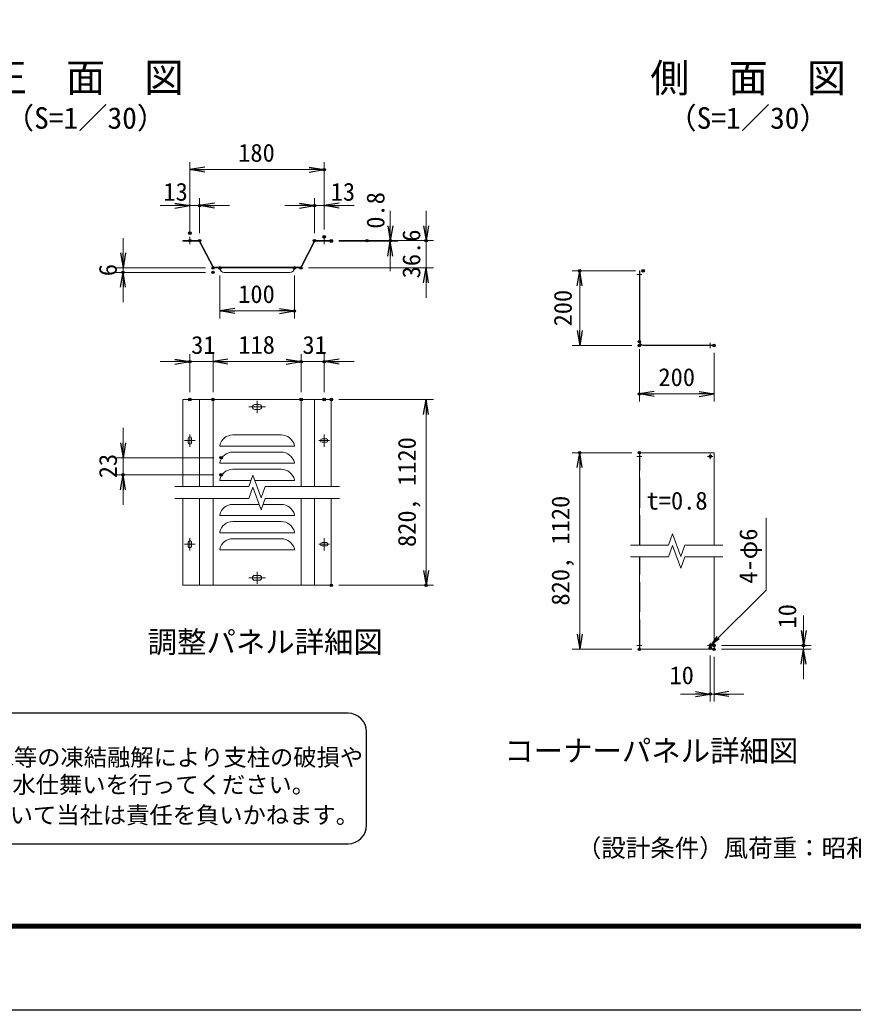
# Model space of a CAD drawing. Units: millimetres, scale not verified, with parts at other scales. Extents: x -6300 to 6300, y -4455 to 4455.
# Drawn here: x -3088 to 262, y -4455 to -473 of the extents above; entities that cross this region are included whole.
import ezdxf
from ezdxf.enums import TextEntityAlignment as Align

# ---------------------------------------------------------------- set-up
doc = ezdxf.new("R2010")
doc.units = ezdxf.units.MM
doc.header["$LTSCALE"] = 20
doc.header["$PDMODE"] = 32
doc.header["$PDSIZE"] = 10
doc.linetypes.add('DASHED', pattern=[7.5, 6, -1.5])
doc.linetypes.add('USER1', pattern=[50.8, 31.75, -6.35, 6.35, -6.35])
for name, color, linetype, lineweight in [('0-0_D-BMK', 2, 'USER1', 13), ('0-2_D-STR1', 1, 'Continuous', 25), ('0-4_D-STR2', 7, 'Continuous', 13), ('0-5_0', 7, 'Continuous', 25), ('0-6_D-STR-DIM', 7, 'Continuous', 13), ('0-8_D-STR-TXT', 7, 'Continuous', 13), ('0-9_D-TTL-TXT', 7, 'Continuous', 25), ('0-A_D-TTL', 7, 'Continuous', 25)]:
    doc.layers.add(name, color=color, linetype=linetype, lineweight=lineweight)
doc.layers.add('0-7_Defpoints', color=8, linetype='Continuous')
doc.styles.add('ＭＳ ゴシック', font='')
doc.styles.get('ＭＳ ゴシック').set_extended_font_data('MS Gothic')

# ---------------------------------------------------------------- blocks, each defined once
blk = doc.blocks.new('_Open')
at = {"layer": '0-5_0'}
blk.add_line((-20, 3.333), (0, 0), dxfattribs=at)
blk.add_lwpolyline([(-20, -3.333), (0, 0), (-20, 0)], dxfattribs=at)

msp = doc.modelspace()

# ---------------------------------------------------------------- linework, layer by layer
at = {"layer": '0-0_D-BMK'}
for p, q in [((-2404.17, -1345.5), (-2404.17, -1375.5)), ((-1864.17, -1345.5), (-1864.17, -1375.5)), ((-607.78, -1497.27), (-586.78, -1497.27)), ((-312.28, -1771.77), (-312.28, -1792.77)), ((-2100.57, -2029.54), (-2167.77, -2029.54)), ((-2134.17, -2004.79), (-2134.17, -2054.29)), ((-2404.17, -2139.79), (-2404.17, -2189.29)), ((-1864.17, -2139.79), (-1864.17, -2189.29)), ((-2425.62, -2164.54), (-2382.72, -2164.54)), ((-1842.72, -2164.54), (-1885.62, -2164.54)), ((-607.78, -2228.44), (-586.78, -2228.44)), ((-322.78, -2228.44), (-301.78, -2228.44)), ((-312.28, -2217.94), (-312.28, -2238.94)), ((-2425.62, -2581.54), (-2382.72, -2581.54)), ((-2404.17, -2556.79), (-2404.17, -2606.29)), ((-1842.72, -2581.54), (-1885.62, -2581.54)), ((-1864.17, -2556.79), (-1864.17, -2606.29)), ((-2134.17, -2741.29), (-2134.17, -2691.79)), ((-2100.57, -2716.54), (-2167.77, -2716.54)), ((-312.28, -2999.14), (-312.28, -2978.14)), ((-607.78, -2988.64), (-586.78, -2988.64)), ((-322.78, -2988.64), (-301.78, -2988.64))]:
    msp.add_line(p, q, dxfattribs=at)
at = {"layer": '0-2_D-STR1'}
msp.add_circle((-312.28, -2228.44), 4.5, dxfattribs=at)
at = {"layer": '0-4_D-STR2'}
for p, q in [((-597.28, -1767.27), (-597.28, -1482.27)), ((-597.28, -1482.27), (-596.08, -1482.27)), ((-596.08, -1767.27), (-596.08, -1482.27)), ((-582.28, -1781.07), (-297.28, -1781.07)), ((-597.28, -2584.54), (-597.28, -2213.44)), ((-597.28, -2213.44), (-297.28, -2213.44)), ((-297.28, -2584.54), (-297.28, -2213.44)), ((-597.28, -3003.64), (-597.28, -2632.54)), ((-297.28, -3003.64), (-297.28, -2632.54)), ((-597.28, -3003.64), (-297.28, -3003.64))]:
    msp.add_line(p, q, dxfattribs=at)
at = {"layer": '0-4_D-STR2', "linetype": 'DASHED'}
for p, q in [((-596.08, -2584.54), (-596.08, -2213.44)), ((-596.08, -3003.64), (-596.08, -2632.54))]:
    msp.add_line(p, q, dxfattribs=at)
at = {"layer": '0-4_D-STR2'}
msp.add_lwpolyline([(-582.28, -1782.27), (-297.28, -1782.27), (-297.28, -1781.07)], dxfattribs=at)
for radius in [15, 13.8]:
    msp.add_arc((-582.28, -1767.27), radius, 180, 270, dxfattribs=at)
at = {"layer": '0-5_0'}
msp.add_circle((-312.28, -2988.64), 4.5, dxfattribs=at)
at = {"layer": '0-6_D-STR-DIM'}
for p, q in [((-2404.17, -1300.5), (-2404.17, -1045.17)), ((-2344.17, -1075.17), (-1924.17, -1075.17)), ((-1864.17, -1315.5), (-1864.17, -1045.17)), ((-2404.17, -1330.5), (-2404.17, -1190.02)), ((-2365.17, -1330.5), (-2365.17, -1190.02)), ((-1903.17, -1330.5), (-1903.17, -1190.02)), ((-1864.17, -1315.5), (-1864.17, -1190.02)), ((-2464.17, -1220.02), (-2524.17, -1220.02)), ((-2404.17, -1220.02), (-2365.17, -1220.02)), ((-2305.17, -1220.02), (-2245.17, -1220.02)), ((-1963.17, -1220.02), (-2023.17, -1220.02)), ((-1864.17, -1220.02), (-1903.17, -1220.02)), ((-1804.17, -1220.02), (-1744.17, -1220.02)), ((-1598.67, -1300.5), (-1598.67, -1240.5)), ((-1454.67, -1300.5), (-1454.67, -1240.5)), ((-2673.06, -1410.3), (-2673.06, -1350.3)), ((-2432.67, -1360.5), (-2365.17, -1360.5)), ((-2432.67, -1362.9), (-2432.67, -1360.5)), ((-2365.17, -1360.5), (-2309.68, -1467.9)), ((-1903.17, -1360.5), (-1958.65, -1467.9)), ((-1901.68, -1362.9), (-1957.17, -1470.3)), ((-1835.67, -1360.5), (-1903.17, -1360.5)), ((-1835.67, -1362.9), (-1901.68, -1362.9)), ((-1835.67, -1362.9), (-1835.67, -1360.5)), ((-1805.86, -1360.5), (-1568.67, -1360.5)), ((-1805.86, -1362.9), (-1568.67, -1362.9)), ((-1661.86, -1360.5), (-1424.67, -1360.5)), ((-1598.67, -1362.9), (-1598.67, -1360.5)), ((-1454.67, -1470.3), (-1454.67, -1360.5)), ((-1598.67, -1422.9), (-1598.67, -1482.9)), ((-2341.17, -1470.3), (-2703.06, -1470.3)), ((-2673.06, -1470.3), (-2673.06, -1488.3)), ((-1957.17, -1470.3), (-2311.17, -1470.3)), ((-1958.65, -1467.9), (-2309.68, -1467.9)), ((-1927.36, -1470.3), (-1424.67, -1470.3)), ((-2341.17, -1488.3), (-2703.06, -1488.3)), ((-2284.17, -1500.3), (-2284.17, -1673.27)), ((-2266.17, -1488.3), (-2002.17, -1488.3)), ((-1984.17, -1500.3), (-1984.17, -1673.27)), ((-612.28, -1482.27), (-867.28, -1482.27)), ((-2673.06, -1548.3), (-2673.06, -1608.3)), ((-1454.67, -1530.3), (-1454.67, -1590.3)), ((-837.28, -1722.27), (-837.28, -1542.27)), ((-2224.17, -1643.27), (-2044.17, -1643.27)), ((-627.28, -1782.27), (-867.28, -1782.27)), ((-2404.17, -1969.54), (-2404.17, -1817.27)), ((-2311.31, -1969.54), (-2311.31, -1817.27)), ((-2311.31, -1969.54), (-2311.31, -1817.27)), ((-1957.17, -1969.54), (-1957.17, -1817.27)), ((-1957.17, -1969.54), (-1957.17, -1817.27)), ((-1864.17, -1969.54), (-1864.17, -1817.27)), ((-597.28, -1797.27), (-597.28, -2007.27)), ((-297.28, -1812.27), (-297.28, -2007.27)), ((-2464.17, -1847.27), (-2524.17, -1847.27)), ((-2311.31, -1847.27), (-2404.17, -1847.27)), ((-2251.31, -1847.27), (-2191.31, -1847.27)), ((-2251.31, -1847.27), (-2017.17, -1847.27)), ((-2017.17, -1847.27), (-2077.17, -1847.27)), ((-1957.17, -1847.27), (-1864.17, -1847.27)), ((-1804.17, -1847.27), (-1744.17, -1847.27)), ((-357.28, -1977.27), (-537.28, -1977.27)), ((-2432.67, -1999.54), (-2432.67, -2349.04)), ((-1835.67, -1999.54), (-2432.67, -1999.54)), ((-2365.17, -1999.54), (-2365.17, -2349.04)), ((-2311.17, -1999.54), (-2311.17, -2349.04)), ((-2125.32, -2019.79), (-2143.02, -2019.79)), ((-1957.17, -1999.54), (-1957.17, -2349.04)), ((-1903.17, -1999.54), (-1903.17, -2349.04)), ((-1835.67, -1999.54), (-1835.67, -2349.04)), ((-1805.67, -1999.54), (-1424.67, -1999.54)), ((-2125.32, -2039.29), (-2143.02, -2039.29)), ((-1454.67, -2059.54), (-1454.67, -2686.54)), ((-2673.06, -2173.54), (-2673.06, -2113.54)), ((-2036.83, -2142.04), (-2231.51, -2142.04)), ((-2410.62, -2155.99), (-2410.62, -2173.09)), ((-2397.72, -2155.99), (-2397.72, -2173.09)), ((-2284.17, -2184.04), (-2284.17, -2187.04)), ((-2284.17, -2184.08), (-2284.17, -2187.04)), ((-1984.17, -2187.04), (-2284.17, -2187.04)), ((-1984.17, -2184.04), (-1984.17, -2187.04)), ((-1872.72, -2158.09), (-1855.62, -2158.09)), ((-1872.72, -2170.99), (-1855.62, -2170.99)), ((-2036.83, -2211.04), (-2231.51, -2211.04)), ((-627.28, -2213.44), (-867.28, -2213.44)), ((-2308.37, -2233.54), (-2703.06, -2233.54)), ((-2673.06, -2233.54), (-2673.06, -2302.54)), ((-2284.17, -2253.04), (-2284.17, -2256.04)), ((-2284.17, -2253.08), (-2284.17, -2256.04)), ((-1984.17, -2256.04), (-2284.17, -2256.04)), ((-1984.17, -2253.04), (-1984.17, -2256.04)), ((-2308.37, -2302.54), (-2703.06, -2302.54)), ((-2036.83, -2280.04), (-2231.51, -2280.04)), ((-2167.32, -2349.19), (-2150.74, -2303.66)), ((-2117.6, -2394.72), (-2150.74, -2303.66)), ((-837.28, -2943.64), (-837.28, -2273.44)), ((-2465.01, -2349.04), (-2167.26, -2349.04)), ((-2284.17, -2322.04), (-2284.17, -2325.04)), ((-2284.17, -2322.08), (-2284.17, -2325.04)), ((-2158.53, -2325.04), (-2284.17, -2325.04)), ((-1984.17, -2325.04), (-2142.96, -2325.04)), ((-2101.02, -2349.19), (-2117.6, -2394.72)), ((-2100.97, -2349.04), (-1803.33, -2349.04)), ((-1984.17, -2322.04), (-1984.17, -2325.04)), ((-2673.06, -2362.54), (-2673.06, -2422.54)), ((-2167.32, -2397.19), (-2150.74, -2351.66)), ((-2117.6, -2442.72), (-2150.74, -2351.66)), ((-2465.01, -2397.04), (-2167.26, -2397.04)), ((-2432.67, -2746.54), (-2432.67, -2397.04)), ((-2365.17, -2746.54), (-2365.17, -2397.04)), ((-2311.17, -2746.54), (-2311.17, -2397.04)), ((-2125.49, -2421.04), (-2231.51, -2421.04)), ((-2101.02, -2397.19), (-2117.6, -2442.72)), ((-2036.83, -2421.04), (-2109.71, -2421.04)), ((-2100.97, -2397.04), (-1803.33, -2397.04)), ((-1957.17, -2746.54), (-1957.17, -2397.04)), ((-1903.17, -2746.54), (-1903.17, -2397.04)), ((-1835.67, -2746.54), (-1835.67, -2397.04)), ((-2284.17, -2463.04), (-2284.17, -2466.04)), ((-2284.17, -2463.08), (-2284.17, -2466.04)), ((-1984.17, -2466.04), (-2284.17, -2466.04)), ((-1984.17, -2463.04), (-1984.17, -2466.04)), ((-2036.83, -2490.04), (-2231.51, -2490.04)), ((-2284.17, -2532.04), (-2284.17, -2535.04)), ((-2284.17, -2532.08), (-2284.17, -2535.04)), ((-1984.17, -2535.04), (-2284.17, -2535.04)), ((-1984.17, -2532.04), (-1984.17, -2535.04)), ((-480.43, -2584.69), (-463.85, -2539.16)), ((-430.71, -2630.22), (-463.85, -2539.16)), ((-2410.62, -2572.99), (-2410.62, -2590.09)), ((-2397.72, -2572.99), (-2397.72, -2590.09)), ((-2036.83, -2559.04), (-2231.51, -2559.04)), ((-1872.72, -2575.09), (-1855.62, -2575.09)), ((-1872.72, -2587.99), (-1855.62, -2587.99)), ((-633, -2584.54), (-480.37, -2584.54)), ((-480.43, -2632.69), (-463.85, -2587.16)), ((-430.71, -2678.22), (-463.85, -2587.16)), ((-414.14, -2584.69), (-430.71, -2630.22)), ((-414.08, -2584.54), (-261.51, -2584.54)), ((-2284.17, -2601.04), (-2284.17, -2604.04)), ((-2284.17, -2601.08), (-2284.17, -2604.04)), ((-1984.17, -2604.04), (-2284.17, -2604.04)), ((-1984.17, -2601.04), (-1984.17, -2604.04)), ((-633, -2632.54), (-480.37, -2632.54)), ((-414.14, -2632.69), (-430.71, -2678.22)), ((-414.08, -2632.54), (-261.51, -2632.54)), ((-2125.32, -2706.79), (-2143.02, -2706.79)), ((-1835.67, -2746.54), (-2432.67, -2746.54)), ((-2125.32, -2726.29), (-2143.02, -2726.29)), ((-1805.67, -2746.54), (-1424.67, -2746.54)), ((62.72, -2928.64), (62.72, -2868.64)), ((-627.28, -3003.64), (-867.28, -3003.64)), ((-267.28, -2988.64), (92.72, -2988.64)), ((-267.28, -3003.64), (92.72, -3003.64)), ((62.72, -3003.64), (62.72, -2988.64)), ((-312.28, -3029.14), (-312.28, -3213.64)), ((-297.28, -3033.64), (-297.28, -3213.64)), ((62.72, -3063.64), (62.72, -3123.64)), ((-372.28, -3183.64), (-432.28, -3183.64)), ((-297.28, -3183.64), (-312.28, -3183.64)), ((-237.28, -3183.64), (-177.28, -3183.64))]:
    msp.add_line(p, q, dxfattribs=at)
msp.add_lwpolyline([(-2432.67, -1362.9), (-2366.65, -1362.9), (-2311.17, -1470.3)], dxfattribs=at)
for centre, radius, start, end in [((-2266.17, -1470.3), 18, 180, 270), ((-2002.17, -1470.3), 18, 270, 0), ((-2143.02, -2029.54), 9.75, 90, 270), ((-2125.32, -2029.54), 9.75, 270, 90), ((-2404.17, -2155.99), 6.45, 0, 180), ((-2231.51, -2196.04), 54, 90, 167.16041), ((-2036.83, -2196.04), 54, 12.83959, 90), ((-2404.17, -2173.09), 6.45, 180, 0), ((-1872.72, -2164.54), 6.45, 90, 270), ((-1855.62, -2164.54), 6.45, 270, 90), ((-2231.51, -2265.04), 54, 90, 167.16041), ((-2036.83, -2265.04), 54, 12.83959, 90), ((-2231.51, -2334.04), 54, 90, 167.16041), ((-2036.83, -2334.04), 54, 12.83959, 90), ((-2231.51, -2475.04), 54, 90, 167.16041), ((-2036.83, -2475.04), 54, 12.83959, 90), ((-2231.51, -2544.04), 54, 90, 167.16041), ((-2036.83, -2544.04), 54, 12.83959, 90), ((-2404.17, -2572.99), 6.45, 0, 180), ((-2231.51, -2613.04), 54, 90, 167.16041), ((-2036.83, -2613.04), 54, 12.83959, 90), ((-1872.72, -2581.54), 6.45, 90, 270), ((-1855.62, -2581.54), 6.45, 270, 90), ((-2404.17, -2590.09), 6.45, 180, 0), ((-2143.02, -2716.54), 9.75, 90, 270), ((-2125.32, -2716.54), 9.75, 270, 90)]:
    msp.add_arc(centre, radius, start, end, dxfattribs=at)
at = {"layer": '0-7_Defpoints'}
for p in [(-1864.17, -1075.17), (-2365.17, -1220.02), (-1903.17, -1220.02), (-2404.17, -1330.5), (-1864.17, -1345.5), (-2404.17, -1360.5), (-2365.17, -1360.5), (-1903.17, -1360.5), (-1835.86, -1360.5), (-1835.86, -1362.9), (-1691.86, -1360.5), (-1598.67, -1360.5), (-1454.67, -1360.5), (-2311.17, -1470.3), (-2284.17, -1470.3), (-1984.17, -1470.3), (-1957.36, -1470.3), (-2673.06, -1488.3), (-2311.17, -1488.3), (-837.28, -1482.27), (-582.28, -1482.27), (-1984.17, -1643.27), (-597.28, -1767.27), (-597.28, -1782.27), (-297.28, -1782.27), (-2404.17, -1847.27), (-1957.17, -1847.27), (-1864.17, -1847.27), (-597.28, -1977.27), (-2404.17, -1999.54), (-2311.31, -1999.54), (-1957.17, -1999.54), (-1864.17, -1999.54), (-1835.67, -1999.54), (-2278.37, -2233.54), (-837.28, -2213.44), (-597.28, -2213.44), (-2673.06, -2302.54), (-2278.37, -2302.54), (-1835.67, -2746.54), (-1454.67, -2746.54), (-297.28, -2988.64), (62.72, -2988.64), (-597.28, -3003.64), (-312.28, -2999.14), (-297.28, -3003.64), (-312.28, -3183.64)]:
    msp.add_point(p, dxfattribs=at)
at = {"layer": '0-8_D-STR-TXT'}
msp.add_lwpolyline([(-86.99, -2475.7), (-86.99, -2765.51), (-307.66, -2984.07)], dxfattribs=at)
at = {"layer": '0-9_D-TTL-TXT', "color": 2}
for p, q in [((-1768.63, -3260.93), (-5436.96, -3260.93)), ((-1693.63, -3710.93), (-1693.63, -3335.93)), ((-5436.96, -3785.93), (-1768.63, -3785.93))]:
    msp.add_line(p, q, dxfattribs=at)
for centre, start, end in [((-1768.63, -3335.93), 0, 90), ((-1768.63, -3710.93), 270, 0)]:
    msp.add_arc(centre, 75, start, end, dxfattribs=at)
at = {"layer": '0-A_D-TTL', "color": 2}
msp.add_lwpolyline([(-6300, 4455), (6300, 4455), (6300, -4455), (-6300, -4455)], close=True, dxfattribs=at)
at = {"layer": '0-A_D-TTL'}
for points in [[(-5895, 4125), (5895, 4125), (5895, -4125), (-5895, -4125)], [(-5891.25, 4121.25), (5891.25, 4121.25), (5891.25, -4121.25), (-5891.25, -4121.25)], [(-5887.5, 4117.5), (5887.5, 4117.5), (5887.5, -4117.5), (-5887.5, -4117.5)], [(-5883.75, 4113.75), (5883.75, 4113.75), (5883.75, -4113.75), (-5883.75, -4113.75)], [(-5880, 4110), (5880, 4110), (5880, -4110), (-5880, -4110)]]:
    msp.add_lwpolyline(points, close=True, dxfattribs=at)

# ---------------------------------------------------------------- block references
at = {"layer": '0-6_D-STR-DIM', "xscale": 3, "yscale": 3}
for p, rotation in [((-2404.17, -1075.17), 180), ((-2365.17, -1220.02), 180), ((-1864.17, -1220.02), 180), ((-1598.67, -1360.5), 270), ((-1454.67, -1360.5), 270), ((-1598.67, -1362.9), 90), ((-2673.06, -1470.3), 270), ((-1454.67, -1470.3), 90), ((-2673.06, -1488.3), 90), ((-837.28, -1482.27), 90), ((-2284.17, -1643.27), 180), ((-837.28, -1782.27), 270), ((-2311.31, -1847.27), 180), ((-2311.31, -1847.27), 180), ((-1864.17, -1847.27), 180), ((-597.28, -1977.27), 180), ((-1454.67, -1999.54), 90), ((-2673.06, -2233.54), 270), ((-837.28, -2213.44), 90), ((-2673.06, -2302.54), 90), ((-1454.67, -2746.54), 270), ((-837.28, -3003.64), 270), ((62.72, -2988.64), 270), ((62.72, -3003.64), 90), ((-297.28, -3183.64), 180)]:
    msp.add_blockref('_Open', p, dxfattribs=dict(at, rotation=rotation))
for p in [(-1864.17, -1075.17), (-2404.17, -1220.02), (-1903.17, -1220.02), (-1984.17, -1643.27), (-2404.17, -1847.27), (-1957.17, -1847.27), (-1957.17, -1847.27), (-297.28, -1977.27), (-312.28, -3183.64)]:
    msp.add_blockref('_Open', p, dxfattribs=at)
at = {"layer": '0-8_D-STR-TXT', "xscale": 2, "yscale": 2, "rotation": 224.72383}
msp.add_blockref('_Open', (-309.08, -2985.48), dxfattribs=at)

# ---------------------------------------------------------------- texts
at = {"layer": '0-6_D-STR-DIM', "style": 'ＭＳ ゴシック'}
for s, p in [('180', (-2210.14, -1065.05)), ('13', (-2510.81, -1221.84)), ('13', (-1838.25, -1221.84)), ('100', (-2210.14, -1633.14)), ('31', (-2399.06, -1837.7)), ('118', (-2209.65, -1837.14)), ('31', (-1951.92, -1837.63)), ('200', (-520.78, -1967.15)), ('10', (-476.24, -3165.85))]:
    msp.add_text(s, height=72.14, dxfattribs=at).set_placement(p, align=Align.BOTTOM_LEFT)
for s, p in [('0.8', (-1600.39, -1312.69)), ('36.6', (-1456.39, -1512.3)), ('6', (-2676.36, -1503.64)), ('200', (-847.4, -1705.77)), ('820, 1120', (-1474.31, -2592.61)), ('23', (-2676.02, -2316.19)), ('820, 1120', (-856.93, -2828.11)), ('10', (54.72, -2920.24))]:
    msp.add_text(s, height=72.14, rotation=90, dxfattribs=at).set_placement(p, align=Align.BOTTOM_LEFT)
at = {"layer": '0-8_D-STR-TXT', "style": 'ＭＳ ゴシック'}
msp.add_text('t=0.8', height=72.14, dxfattribs=at).set_placement((-568.42, -2463.82), align=Align.BOTTOM_LEFT)
msp.add_text('4-φ6', height=72.14, rotation=90, dxfattribs=at).set_placement((-101.81, -2740.15), align=Align.BOTTOM_LEFT)
at = {"layer": '0-9_D-TTL-TXT', "style": 'ＭＳ ゴシック'}
for s, height, p in [('側\u3000面\u3000図', 115.4, (-553.41, -798.91)), ('正\u3000面\u3000図', 115.4, (-3216.81, -797.08)), ('（S=1／30）', 86.66, (-3148.59, -936.87)), ('（S=1／30）', 86.66, (-485.18, -936.87)), ('調整パネル詳細図', 86.66, (-2574.08, -3043.92)), ('コーナーパネル詳細図', 86.66, (-1140.41, -3481.02)), ('凍結の恐れがある場所への設置は、内部に溜まった雨水等の凍結融解により支柱の破損や', 68.62, (-5451.68, -3492.95)), ('コンクリート基礎の破損の恐れがありますので施工時、水仕舞いを行ってください。', 68.62, (-5457.85, -3603.08)), ('施工による水仕舞い不備で起こる支柱・基礎の破損について当社は責任を負いかねます。 ', 68.62, (-5468.34, -3725.32)), ('（設計条件）風荷重：昭和57年改正 建築基準法・同施行令に基づく風圧力に準拠。', 72.14, (-848.67, -3860.4))]:
    msp.add_text(s, height=height, dxfattribs=at).set_placement(p, align=Align.BOTTOM_LEFT)

doc.saveas('drawing.dxf')
